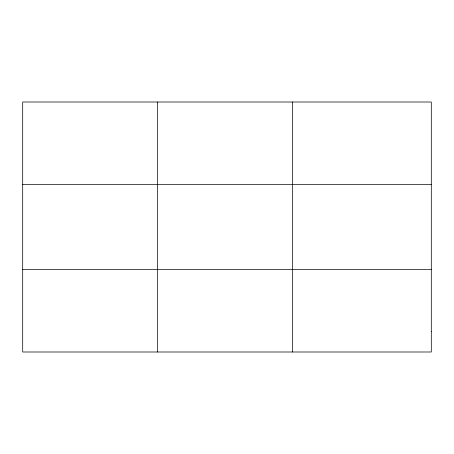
<?xml version="1.0" encoding="UTF-8"?>
<svg xmlns="http://www.w3.org/2000/svg" width="454" height="454" viewBox="0 0 454 454"><rect width="100%" height="100%" fill="white"/><g stroke="black" fill="none" stroke-linecap="round" stroke-linejoin="round"><path stroke-width="0.68" d="M157.538 102.002L157.538 351.998M292.376 102.002L292.376 351.998M22.7 184.5L431.3 184.5M22.7 269.5L431.3 269.5M431.3 331.375L431.3 351.998L22.7 351.998L22.7 102.002L431.3 102.002L431.3 331.375"/></g></svg>
